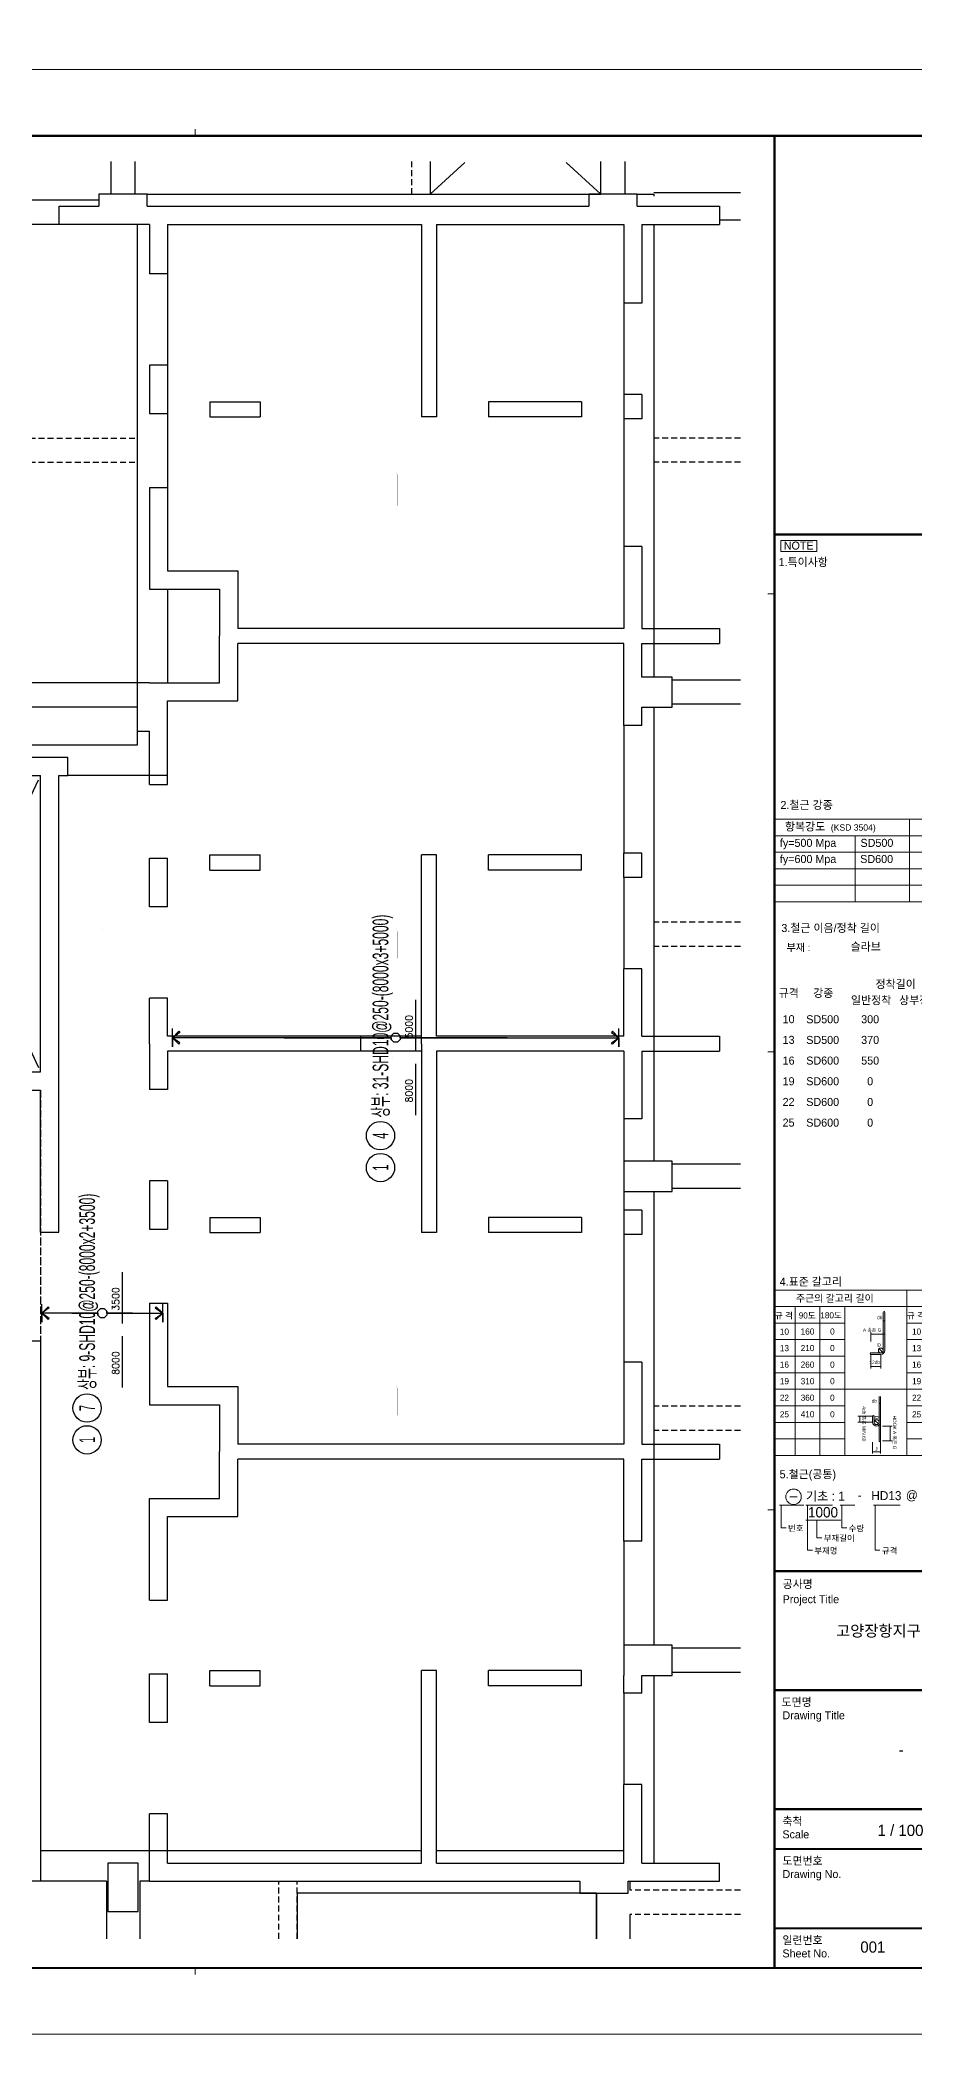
# Model space of a CAD drawing. Header units: millimetres. Extents: x 350420 to 672135, y -312840 to -44390.
# Drawn here: x 446229 to 460681, y -251562 to -218605 of the extents above; entities that cross this region are included whole.
import ezdxf
from ezdxf.enums import TextEntityAlignment as Align

# ---------------------------------------------------------------- set-up
doc = ezdxf.new("R2010")
doc.units = ezdxf.units.MM
doc.header["$LTSCALE"] = 65
for name, pattern in [('HID', [2.5, 2, -0.5]), ('XS-지하주차장$0$DDOT', [14, 12, -1, 0, -1]), ('XS-지하주차장$0$HID', [2.3, 1.5, -0.8])]:
    doc.linetypes.add(name, pattern=pattern)
doc.layers.get('Defpoints').update_dxf_attribs({"color": 145})
for name, color, linetype in [('00', 7, 'Continuous'), ('RP_TAG', 7, 'Continuous'), ('XDIM', 7, 'Continuous'), ('XREBAR', 1, 'Continuous'), ('XS-지하주차장$0$AWG', 5, 'XS-지하주차장$0$HID'), ('XS-지하주차장$0$B', 9, 'XS-지하주차장$0$HID'), ('XS-지하주차장$0$COL', 2, 'Continuous'), ('XS-지하주차장$0$DA', 7, 'XS-지하주차장$0$HID'), ('XS-지하주차장$0$G', 4, 'XS-지하주차장$0$HID'), ('XS-지하주차장$0$OPEN', 9, 'XS-지하주차장$0$DDOT'), ('XS-지하주차장$0$W1', 2, 'Continuous'), ('XS-지하주차장$0$W1-H', 11, 'XS-지하주차장$0$HID')]:
    doc.layers.add(name, color=color, linetype=linetype)
doc.layers.add('XTITLE', color=22, linetype='Continuous', lineweight=0)
doc.styles.add('ARIAL', font='malgun.ttf')
doc.styles.add('HYULL', font='Dotum.ttf')
doc.styles.add('RPWK1', font='arial.ttf', dxfattribs={"bigfont": 'whgtxt.shx'})
doc.styles.add('RPWK2', font='romans.shx', dxfattribs={"bigfont": 'whgtxt.shx'})
doc.styles.add('XRebarSheet', font='Hmkmrhd_0.ttf')
doc.dimstyles.new('NDIM', dxfattribs={"dimtxt": 3, "dimasz": 1.5, "dimexe": 2, "dimexo": 2, "dimgap": 1, "dimtad": 1, "dimdec": 0, "dimdsep": 46, "dimlunit": 6, "dimtxsty": 'ARIAL', "dimblk": 'DOT', "dimcen": 1, "dimclrd": 256, "dimclre": 7, "dimclrt": 3, "dimadec": 0, "dimazin": 0, "dimtfac": 1, "dimtdec": 0, "dimtix": 1, "dimtmove": 2, "dimatfit": 3, "dimldrblk": 'DOT', "dimfxl": 0, "dimtvp": 1, "dimtolj": 1, "dimlwd": -1, "dimlwe": -1, "dimarcsym": 0})

# ---------------------------------------------------------------- blocks, each defined once
blk = doc.blocks.new('_Dot')
at = {"color": 0, "linetype": 'ByBlock', "lineweight": -2}
blk.add_line((-0.5, 0), (-1, 0), dxfattribs=at)
at = {"color": 0, "linetype": 'ByBlock', "const_width": 0.5}
blk.add_lwpolyline([(-0.25, 0, 1), (0.25, 0, 1)], format="xyb", close=True, dxfattribs=at)
blk = doc.blocks.new('*D8')
at = {"color": 7, "transparency": 16777216}
for p, q in [((76172, 19024), (76172, 19045)), ((76217, 19024), (76217, 19045))]:
    blk.add_line(p, q, dxfattribs=at)
at = {"transparency": 16777216}
blk.add_line((76215, 19043), (76174, 19043), dxfattribs=at)
at = {"layer": 'Defpoints', "color": 0, "transparency": 16777216}
for p in [(76172, 19043), (76172, 19022), (76217, 19022)]:
    blk.add_point(p, dxfattribs=at)
at = {"transparency": 16777216, "xscale": 1.5, "yscale": 1.5, "zscale": 1.5, "rotation": 180}
blk.add_blockref('_Dot', (76172, 19043), dxfattribs=at)
at = {"transparency": 16777216, "xscale": 1.5, "yscale": 1.5, "zscale": 1.5}
blk.add_blockref('_Dot', (76217, 19043), dxfattribs=at)
blk = doc.blocks.new('zsdhdbgr')
at = {"layer": 'XS-지하주차장$0$AWG', "color": 5, "linetype": 'ByBlock'}
for p, q in [((26600, 28330), (33900, 28330)), ((34700, 28330), (34975, 28330)), ((34975, 28330), (34975, 28300)), ((26435, 27830), (26435, 20255)), ((34975, 27830), (34975, 20350)), ((26935, 27015), (26935, 25505)), ((34475, 26530), (34475, 25020)), ((26935, 24705), (26935, 23485)), ((34475, 24620), (34475, 22510)), ((26935, 21805), (26935, 20255)), ((34975, 19850), (34975, 12350)), ((26435, 19455), (26435, 19225)), ((34475, 19550), (34475, 17440)), ((26435, 19225), (18375, 19225)), ((26935, 18725), (25285, 18725)), ((34475, 17040), (34475, 15530)), ((34475, 13050), (34475, 12350)), ((34475, 11850), (34475, 11540)), ((34975, 11850), (34975, 4350)), ((34475, 11140), (34475, 9030)), ((34475, 6070), (34475, 4350)), ((34975, 3850), (34975, 750)), ((34475, 3560), (34475, 2050)), ((31130, 950), (24835, 950)), ((34475, 950), (31380, 950)), ((25925, 450), (24835, 450)), ((26635, 450), (26475, 450))]:
    blk.add_line(p, q, dxfattribs=at)
at = {"layer": 'XS-지하주차장$0$B', "color": 5}
for p, q in [((30975, 28330), (30975, 28870)), ((23607.2, 24300), (26435, 24300)), ((36405, 24300), (34975, 24300)), ((23607.2, 23900), (26435, 23900)), ((36405, 23900), (34975, 23900)), ((36405, 16300), (34975, 16300)), ((36405, 15900), (34975, 15900)), ((36405, 8300), (34975, 8300)), ((36405, 7900), (34975, 7900)), ((28775, -500), (28775, 450)), ((29075, -500), (29075, 450)), ((36405, 300), (34575, 300)), ((36405, -100), (34575, -100))]:
    blk.add_line(p, q, dxfattribs=at)
at = {"layer": 'XS-지하주차장$0$COL', "color": 8}
for p, q in [((26600, 28330), (25800, 28330)), ((25800, 28330), (25800, 28130)), ((26600, 28130), (26600, 28330)), ((34700, 28330), (33900, 28330)), ((33900, 28330), (33900, 28130)), ((34700, 28130), (34700, 28330)), ((35275, 20350), (34775, 20350)), ((35275, 19850), (35275, 20350)), ((34775, 19850), (35275, 19850)), ((34475, 4350), (34475, 3850)), ((35275, 4350), (34475, 4350)), ((35275, 3850), (35275, 4350)), ((34775, 3850), (35275, 3850)), ((33750, 450), (33750, 250)), ((34550, 250), (34550, 450)), ((33750, 250), (34550, 250))]:
    blk.add_line(p, q, dxfattribs=at)
blk.add_lwpolyline([(26635, 20255), (26435, 20255), (26435, 19455), (26635, 19455)], dxfattribs=at)
for points in [[(34475, 12350), (34475, 11850), (35275, 11850), (35275, 12350)], [(25950, -50), (26450, -50), (26450, 750), (25950, 750)]]:
    blk.add_lwpolyline(points, close=True, dxfattribs=at)
at = {"layer": 'XS-지하주차장$0$DA', "linetype": 'Continuous'}
for points in [[(31275, 28870), (31275, 28330), (34100, 28330), (34100, 28870)], [(29075, 250), (29075, -500)], [(34025, -500), (34025, 250), (29075, 250)]]:
    blk.add_lwpolyline(points, dxfattribs=at)
at = {"layer": 'XS-지하주차장$0$G', "color": 5, "linetype": 'ByBlock'}
for p, q in [((26000, 28330), (26000, 28870)), ((26400, 28330), (26400, 28870)), ((34100, 28330), (34100, 28870)), ((34500, 28330), (34500, 28870)), ((36405, 28350), (34975, 28350)), ((25800, 28230), (23607.2, 28230)), ((25145, 27830), (23607.2, 27830)), ((36405, 27900), (36060, 27900)), ((26435, 20255), (18375, 20255)), ((36405, 20300), (35275, 20300)), ((26435, 19855), (18375, 19855)), ((36405, 19900), (35275, 19900)), ((36405, 12300), (35275, 12300)), ((36405, 11900), (35275, 11900)), ((36405, 4300), (35275, 4300)), ((36405, 3900), (35275, 3900)), ((25925, 450), (25925, -500)), ((26475, 450), (26475, -500)), ((34575, 450), (34575, 300)), ((34025, 250), (34025, -500)), ((34575, -100), (34575, -500))]:
    blk.add_line(p, q, dxfattribs=at)
at = {"layer": 'XS-지하주차장$0$OPEN'}
for p, q in [((22535, 13825), (24835, 18725)), ((22535, 18725), (24835, 13825))]:
    blk.add_line(p, q, dxfattribs=at)
for points in [[(31275, 28330), (31867.4, 28870)], [(34100, 28330), (33507.6, 28870)]]:
    blk.add_lwpolyline(points, dxfattribs=at)
at = {"layer": 'XS-지하주차장$0$W1', "color": 8}
for p, q in [((25145, 27830), (25145, 28130)), ((25145, 28130), (25800, 28130)), ((26600, 28130), (33900, 28130)), ((34700, 28130), (36060, 28130)), ((36060, 28130), (36060, 27830)), ((26635, 27830), (25145, 27830)), ((26635, 27830), (26635, 27015)), ((26935, 27830), (26935, 27015)), ((26935, 27830), (31130, 27830)), ((31130, 27830), (31130, 24650)), ((31380, 27830), (31380, 24650)), ((31380, 27830), (34475, 27830)), ((34475, 27830), (34475, 26530)), ((34775, 27830), (34775, 26530)), ((34775, 27830), (36060, 27830)), ((26935, 27015), (26635, 27015)), ((34775, 26530), (34475, 26530)), ((26935, 25505), (26635, 25505)), ((26635, 25505), (26635, 24705)), ((26935, 25505), (26935, 24705)), ((27635, 24900), (28465, 24900)), ((27635, 24900), (27635, 24650)), ((28465, 24900), (28465, 24650)), ((33775, 24900), (32240, 24900)), ((32240, 24900), (32240, 24650)), ((33775, 24900), (33775, 24650)), ((34475, 25020), (34475, 24620)), ((34775, 25020), (34475, 25020)), ((34775, 25020), (34775, 24620)), ((26635, 24705), (26935, 24705)), ((27635, 24650), (28465, 24650)), ((31380, 24650), (31130, 24650)), ((33775, 24650), (32240, 24650)), ((34775, 24620), (34475, 24620)), ((26635, 23485), (26935, 23485)), ((26635, 23485), (26635, 21805)), ((26935, 23485), (26935, 22105)), ((34475, 22510), (34475, 21155)), ((34775, 22510), (34475, 22510)), ((34775, 22510), (34775, 21155)), ((26935, 22105), (28095, 22105)), ((28095, 22105), (28095, 21155)), ((26635, 21805), (27795, 21805)), ((27795, 21805), (27795, 21030)), ((34475, 21155), (28095, 21155)), ((34775, 21155), (36060, 21155)), ((36060, 21155), (36060, 20905)), ((27795, 20255), (27795, 21030)), ((34475, 20905), (28095, 20905)), ((28095, 19955), (28095, 20905)), ((34475, 19550), (34475, 20905)), ((34775, 20350), (34775, 20905)), ((34775, 20905), (36060, 20905)), ((26635, 20255), (27795, 20255)), ((26935, 18575), (26935, 19955)), ((26935, 19955), (28095, 19955)), ((34775, 19550), (34775, 19850)), ((26635, 18575), (26635, 19455)), ((34775, 19550), (34475, 19550)), ((16835, 19025), (25285, 19025)), ((25285, 18725), (25285, 19025)), ((22535, 18725), (24835, 18725)), ((24835, 13825), (24835, 18725)), ((25135, 11175), (25135, 18725)), ((25135, 18725), (25285, 18725)), ((26635, 18575), (26935, 18575)), ((26635, 17355), (26935, 17355)), ((26635, 16555), (26635, 17355)), ((26935, 16555), (26935, 17355)), ((27635, 17410), (28465, 17410)), ((27635, 17160), (27635, 17410)), ((27635, 17160), (28465, 17160)), ((28465, 17160), (28465, 17410)), ((31130, 14290), (31130, 17410)), ((31380, 17410), (31130, 17410)), ((31380, 14415), (31380, 17410)), ((33775, 17410), (32240, 17410)), ((32240, 17160), (32240, 17410)), ((33775, 17160), (32240, 17160)), ((33775, 17160), (33775, 17410)), ((34475, 17040), (34475, 17440)), ((34775, 17440), (34475, 17440)), ((34775, 17040), (34775, 17440)), ((34775, 17040), (34475, 17040)), ((26935, 16555), (26635, 16555)), ((34775, 15530), (34475, 15530)), ((34475, 14415), (34475, 15530)), ((34775, 14415), (34775, 15530)), ((26935, 15045), (26635, 15045)), ((26635, 14290), (26635, 15045)), ((26935, 14415), (26935, 15045)), ((26635, 14290), (26635, 13535)), ((30130, 14415), (26935, 14415)), ((30130, 14165), (30130, 14415)), ((31130, 14290), (31130, 11170)), ((34475, 14415), (31380, 14415)), ((34775, 14415), (36060, 14415)), ((36060, 14415), (36060, 14165)), ((30130, 14165), (26935, 14165)), ((26935, 14165), (26935, 13535)), ((34475, 14165), (31380, 14165)), ((31380, 14165), (31380, 11170)), ((34475, 14165), (34475, 13050)), ((34775, 14165), (34775, 13050)), ((34775, 14165), (36060, 14165)), ((22235, 13525), (24835, 13525)), ((22535, 13825), (24835, 13825)), ((24835, 11175), (24835, 13525)), ((26935, 13535), (26635, 13535)), ((34775, 13050), (34475, 13050)), ((26935, 12025), (26635, 12025)), ((26635, 12025), (26635, 11225)), ((26935, 12025), (26935, 11225)), ((34475, 11540), (34475, 11140)), ((34775, 11540), (34475, 11540)), ((34775, 11540), (34775, 11140)), ((26635, 11225), (26935, 11225)), ((27635, 11420), (28465, 11420)), ((27635, 11420), (27635, 11170)), ((28465, 11420), (28465, 11170)), ((33775, 11420), (32240, 11420)), ((32240, 11420), (32240, 11170)), ((33775, 11420), (33775, 11170)), ((24835, 11175), (25135, 11175)), ((27635, 11170), (28465, 11170)), ((31380, 11170), (31130, 11170)), ((33775, 11170), (32240, 11170)), ((34775, 11140), (34475, 11140)), ((26635, 10005), (26935, 10005)), ((26635, 10005), (26635, 8325)), ((26935, 10005), (26935, 8625)), ((24835, 9375), (23835, 9375)), ((24835, 9375), (24835, 450)), ((34475, 9030), (34475, 7675)), ((34775, 9030), (34475, 9030)), ((34775, 9030), (34775, 7675)), ((26935, 8625), (28095, 8625)), ((28095, 8625), (28095, 7675)), ((26635, 8325), (27795, 8325)), ((27795, 8325), (27795, 7550)), ((34475, 7675), (28095, 7675)), ((34775, 7675), (36060, 7675)), ((36060, 7675), (36060, 7425)), ((27795, 6775), (27795, 7550)), ((34475, 7425), (28095, 7425)), ((28095, 6475), (28095, 7425)), ((34475, 6070), (34475, 7425)), ((34775, 6070), (34775, 7425)), ((34775, 7425), (36060, 7425)), ((26635, 5095), (26635, 6775)), ((26635, 6775), (27795, 6775)), ((26935, 5095), (26935, 6475)), ((26935, 6475), (28095, 6475)), ((34775, 6070), (34475, 6070)), ((26635, 5095), (26935, 5095)), ((26635, 3875), (26935, 3875)), ((26635, 3075), (26635, 3875)), ((26935, 3075), (26935, 3875)), ((27635, 3930), (28465, 3930)), ((27635, 3680), (27635, 3930)), ((27635, 3680), (28465, 3680)), ((28465, 3680), (28465, 3930)), ((31130, 750), (31130, 3930)), ((31380, 3930), (31130, 3930)), ((31380, 750), (31380, 3930)), ((33775, 3930), (32240, 3930)), ((32240, 3680), (32240, 3930)), ((33775, 3680), (32240, 3680)), ((33775, 3680), (33775, 3930)), ((34475, 3560), (34475, 3850)), ((34775, 3560), (34775, 3850)), ((34775, 3560), (34475, 3560)), ((26935, 3075), (26635, 3075)), ((34775, 2050), (34475, 2050)), ((34475, 750), (34475, 2050)), ((34775, 750), (34775, 2050)), ((26935, 1565), (26635, 1565)), ((26635, 450), (26635, 1565)), ((26935, 750), (26935, 1565)), ((26935, 750), (31130, 750)), ((31380, 750), (34475, 750)), ((34775, 750), (36060, 750)), ((36060, 450), (36060, 750)), ((24835, 450), (24535, 450)), ((26635, 450), (33750, 450)), ((34550, 450), (36060, 450))]:
    blk.add_line(p, q, dxfattribs=at)
at = {"layer": 'XS-지하주차장$0$W1', "color": 1, "linetype": 'HID'}
blk.add_lwpolyline([(24835, 13525), (24835, 9375)], dxfattribs=at)
at = {"layer": 'XS-지하주차장$0$W1-H', "color": 8, "linetype": 'ByBlock'}
for p, q in [((25145, 28130), (25800, 28130)), ((25145, 27830), (25145, 28130)), ((26600, 28330), (25800, 28330)), ((25800, 28330), (25800, 28130)), ((26600, 28130), (26600, 28330)), ((26600, 28130), (33900, 28130)), ((34700, 28330), (33900, 28330)), ((33900, 28330), (33900, 28130)), ((34700, 28130), (34700, 28330)), ((34700, 28130), (36060, 28130)), ((36060, 28130), (36060, 27830)), ((26635, 27830), (25145, 27830)), ((26635, 27830), (26635, 27015)), ((26935, 27830), (26935, 27015)), ((26935, 27830), (31130, 27830)), ((31130, 27830), (31130, 24650)), ((31380, 27830), (31380, 24650)), ((31380, 27830), (34475, 27830)), ((34475, 27830), (34475, 26530)), ((34775, 27830), (34775, 26530)), ((34775, 27830), (36060, 27830)), ((26935, 27015), (26635, 27015)), ((34775, 26530), (34475, 26530)), ((26935, 25505), (26635, 25505)), ((26635, 25505), (26635, 24705)), ((26935, 25505), (26935, 24705)), ((27635, 24900), (28465, 24900)), ((27635, 24900), (27635, 24650)), ((28465, 24900), (28465, 24650)), ((33775, 24900), (32240, 24900)), ((32240, 24900), (32240, 24650)), ((33775, 24900), (33775, 24650)), ((34475, 25020), (34475, 24620)), ((34775, 25020), (34475, 25020)), ((34775, 25020), (34775, 24620)), ((26635, 24705), (26935, 24705)), ((27635, 24650), (28465, 24650)), ((31380, 24650), (31130, 24650)), ((33775, 24650), (32240, 24650)), ((34775, 24620), (34475, 24620)), ((26635, 23485), (26935, 23485)), ((26635, 23485), (26635, 21805)), ((26935, 23485), (26935, 22105)), ((34475, 22510), (34475, 21155)), ((34775, 22510), (34475, 22510)), ((34775, 22510), (34775, 21155)), ((26935, 22105), (28095, 22105)), ((28095, 22105), (28095, 21155)), ((26635, 21805), (27795, 21805)), ((27795, 21805), (27795, 21030)), ((34475, 21155), (28095, 21155)), ((34775, 21155), (36060, 21155)), ((36060, 21155), (36060, 20905)), ((27795, 20255), (27795, 21030)), ((34475, 20905), (28095, 20905)), ((28095, 19955), (28095, 20905)), ((34475, 19550), (34475, 20905)), ((34775, 20350), (34775, 20905)), ((34775, 20905), (36060, 20905)), ((26635, 20255), (26435, 20255)), ((26435, 20255), (26435, 19455)), ((26635, 20255), (27795, 20255)), ((35275, 20350), (34775, 20350)), ((35275, 19850), (35275, 20350)), ((26935, 18575), (26935, 19955)), ((26935, 19955), (28095, 19955)), ((34775, 19550), (34775, 19850)), ((34775, 19850), (35275, 19850)), ((26435, 19455), (26635, 19455)), ((26635, 18575), (26635, 19455)), ((34775, 19550), (34475, 19550)), ((16835, 19025), (25285, 19025)), ((25285, 18725), (25285, 19025)), ((22535, 18725), (24835, 18725)), ((24835, 13825), (24835, 18725)), ((25135, 11175), (25135, 18725)), ((25135, 18725), (25285, 18725)), ((26635, 18575), (26935, 18575)), ((26635, 17355), (26935, 17355)), ((26635, 16555), (26635, 17355)), ((26935, 16555), (26935, 17355)), ((27635, 17410), (28465, 17410)), ((27635, 17160), (27635, 17410)), ((27635, 17160), (28465, 17160)), ((28465, 17160), (28465, 17410)), ((31130, 14415), (31130, 17410)), ((31380, 17410), (31130, 17410)), ((31380, 14415), (31380, 17410)), ((33775, 17410), (32240, 17410)), ((32240, 17160), (32240, 17410)), ((33775, 17160), (32240, 17160)), ((33775, 17160), (33775, 17410)), ((34475, 17040), (34475, 17440)), ((34775, 17440), (34475, 17440)), ((34775, 17040), (34775, 17440)), ((34775, 17040), (34475, 17040)), ((26935, 16555), (26635, 16555)), ((34775, 15530), (34475, 15530)), ((34475, 14415), (34475, 15530)), ((34775, 14415), (34775, 15530)), ((26935, 15045), (26635, 15045)), ((26635, 14290), (26635, 15045)), ((26935, 14415), (26935, 15045)), ((26635, 14290), (26635, 13535)), ((31130, 14415), (26935, 14415)), ((34475, 14415), (31380, 14415)), ((34775, 14415), (36060, 14415)), ((36060, 14415), (36060, 14165)), ((31130, 14165), (26935, 14165)), ((26935, 14165), (26935, 13535)), ((31130, 14165), (31130, 11170)), ((34475, 14165), (31380, 14165)), ((31380, 14165), (31380, 11170)), ((34475, 14165), (34475, 13050)), ((34775, 14165), (34775, 13050)), ((34775, 14165), (36060, 14165)), ((22235, 13525), (24835, 13525)), ((22535, 13825), (24835, 13825)), ((24835, 11175), (24835, 13525)), ((26935, 13535), (26635, 13535)), ((34775, 13050), (34475, 13050)), ((34475, 12350), (34475, 11850)), ((35275, 12350), (34475, 12350)), ((35275, 11850), (35275, 12350)), ((26935, 12025), (26635, 12025)), ((26635, 12025), (26635, 11225)), ((26935, 12025), (26935, 11225)), ((34475, 11850), (35275, 11850)), ((34475, 11540), (34475, 11140)), ((34775, 11540), (34475, 11540)), ((34775, 11540), (34775, 11140)), ((26635, 11225), (26935, 11225)), ((27635, 11420), (28465, 11420)), ((27635, 11420), (27635, 11170)), ((28465, 11420), (28465, 11170)), ((33775, 11420), (32240, 11420)), ((32240, 11420), (32240, 11170)), ((33775, 11420), (33775, 11170)), ((24835, 11175), (25135, 11175)), ((27635, 11170), (28465, 11170)), ((31380, 11170), (31130, 11170)), ((33775, 11170), (32240, 11170)), ((34775, 11140), (34475, 11140)), ((26635, 10005), (26935, 10005)), ((26635, 10005), (26635, 8325)), ((26935, 10005), (26935, 8625)), ((24835, 9375), (23835, 9375)), ((24835, 9375), (24835, 450)), ((34475, 9030), (34475, 7675)), ((34775, 9030), (34475, 9030)), ((34775, 9030), (34775, 7675)), ((26935, 8625), (28095, 8625)), ((28095, 8625), (28095, 7675)), ((26635, 8325), (27795, 8325)), ((27795, 8325), (27795, 7550)), ((34475, 7675), (28095, 7675)), ((34775, 7675), (36060, 7675)), ((36060, 7675), (36060, 7425)), ((27795, 6775), (27795, 7550)), ((34475, 7425), (28095, 7425)), ((28095, 6475), (28095, 7425)), ((34475, 6070), (34475, 7425)), ((34775, 6070), (34775, 7425)), ((34775, 7425), (36060, 7425)), ((26635, 5095), (26635, 6775)), ((26635, 6775), (27795, 6775)), ((26935, 5095), (26935, 6475)), ((26935, 6475), (28095, 6475)), ((34775, 6070), (34475, 6070)), ((26635, 5095), (26935, 5095)), ((35275, 4350), (34475, 4350)), ((34475, 4350), (34475, 3850)), ((35275, 3850), (35275, 4350)), ((26635, 3875), (26935, 3875)), ((26635, 3075), (26635, 3875)), ((26935, 3075), (26935, 3875)), ((27635, 3930), (28465, 3930)), ((27635, 3680), (27635, 3930)), ((27635, 3680), (28465, 3680)), ((28465, 3680), (28465, 3930)), ((31130, 750), (31130, 3930)), ((31380, 3930), (31130, 3930)), ((31380, 750), (31380, 3930)), ((32240, 3680), (32240, 3930)), ((33775, 3930), (32240, 3930)), ((33775, 3680), (32240, 3680)), ((33775, 3680), (33775, 3930)), ((34475, 3560), (34475, 3850)), ((34775, 3560), (34775, 3850)), ((34775, 3850), (35275, 3850)), ((34775, 3560), (34475, 3560)), ((26935, 3075), (26635, 3075)), ((34775, 2050), (34475, 2050)), ((34475, 750), (34475, 2050)), ((34775, 750), (34775, 2050)), ((26935, 1565), (26635, 1565)), ((26635, 450), (26635, 1565)), ((26935, 750), (26935, 1565)), ((26450, 750), (25950, 750)), ((25950, 750), (25950, -50)), ((26450, -50), (26450, 750)), ((26935, 750), (31130, 750)), ((31380, 750), (34475, 750)), ((34775, 750), (36060, 750)), ((36060, 450), (36060, 750)), ((24835, 450), (24535, 450)), ((26635, 450), (33750, 450)), ((33750, 450), (33750, 250)), ((34550, 450), (36060, 450)), ((34550, 250), (34550, 450)), ((33750, 250), (34550, 250)), ((25950, -50), (26450, -50))]:
    blk.add_line(p, q, dxfattribs=at)
blk = doc.blocks.new('*U1966', base_point=(447010.0001, -240980.6709))
at = {"layer": 'RP_TAG', "color": 0, "linetype": 'Continuous', "ltscale": 100}
for centre in [(447010.000936, -241214.6709), (447010.002842, -241741.1709)]:
    blk.add_circle(centre, 234, dxfattribs=at)
at = {"layer": 'RP_TAG', "color": 0, "linetype": 'Continuous', "ltscale": 100, "style": 'RPWK1', "width": 0.55}
blk.add_text('상부: 9-SHD10@250-(8000x2+3500)', height=260, rotation=90.0002104601, dxfattribs=at).set_placement((447009.99984, -240915.6709), align=Align.MIDDLE_LEFT)
at = {"layer": 'RP_TAG', "color": 0, "linetype": 'Continuous', "ltscale": 100, "style": 'RPWK1', "width": 0.5}
blk.add_text('7', height=260, rotation=90.0002104619, dxfattribs=at).set_placement((447010.000936, -241214.6709), align=Align.MIDDLE_CENTER)
at = {"layer": 'RP_TAG', "color": 0, "linetype": 'Continuous', "ltscale": 100, "style": 'RPWK1', "oblique": 359.9999999951, "width": 0.5}
blk.add_text('1', height=260, rotation=90.0002104552, dxfattribs=at).set_placement((447010.002842, -241741.1709), align=Align.MIDDLE_CENTER)
blk = doc.blocks.new('*U1967', base_point=(451860.0001, -236480.5518))
at = {"layer": 'RP_TAG', "color": 0, "linetype": 'Continuous', "ltscale": 100}
for centre in [(451860.000936, -236714.5518), (451860.002842, -237241.0518)]:
    blk.add_circle(centre, 234, dxfattribs=at)
at = {"layer": 'RP_TAG', "color": 0, "linetype": 'Continuous', "ltscale": 100, "style": 'RPWK1', "oblique": 359.9999999948, "width": 0.55}
blk.add_text('상부: 31-SHD10@250-(8000x3+5000)', height=260, rotation=90.000210454, dxfattribs=at).set_placement((451859.99984, -236415.5518), align=Align.MIDDLE_LEFT)
at = {"layer": 'RP_TAG', "color": 0, "linetype": 'Continuous', "ltscale": 100, "style": 'RPWK1', "width": 0.5}
for s, p in [('4', (451860.000936, -236714.5518)), ('1', (451860.002842, -237241.0518))]:
    blk.add_text(s, height=260, rotation=90.0002104619, dxfattribs=at).set_placement(p, align=Align.MIDDLE_CENTER)
blk = doc.blocks.new('dhs_sheet2e')
h = blk.add_hatch(color=256)
edge = h.paths.add_edge_path()
edge.add_line((76299, 21797), (76299, 20646.2))
edge.add_arc((76224.2, 20646.2), 74.7, -90, 0, ccw=False)
edge.add_line((76224.2, 20571.5), (75925.3, 20571.5))
edge.add_arc((75925.3, 20549.1), 22.4, 90, 270)
edge.add_line((75925.3, 20526.7), (76224.2, 20526.7))
edge.add_arc((76224.2, 20646.2), 119.6, 270, 360)
edge.add_line((76343.8, 20646.2), (76343.8, 21797))
edge.add_arc((76321.4, 21797), 22.4, 0, 180)
h = blk.add_hatch(color=256)
h.paths.add_polyline_path([(76216.8, 18481.2, -0.2277351), (76172, 18387.9), (76172, 17913.3, 1), (76216.8, 17913.3)])
h.paths.add_polyline_path([(76216.8, 19258.4, 1), (76172, 19258.4), (76172, 18481.2, -0.1833618), (76153.2, 18431.7, -0.6790836), (76150.1, 18423.9, -0.2067221), (76146.9, 18425.3, -0.6466922), (76022.6, 18481.2), (76022.6, 18660.6, 1), (75977.7, 18660.6), (75977.7, 18481.2, 1), (76216.8, 18481.2)])
h.paths.add_polyline_path([(76153.2, 18431.7, -0.0300135), (76146.9, 18425.3, 0.2067221), (76150.1, 18423.9, 0.6790836)], flags=17)
at = {"color": 7}
for p, q in [((55508.9, 57331.7), (55508.9, 57531.5)), ((73013.1, 43498.2), (72813.3, 43498.2)), ((73013.1, 36694), (81003.6, 36694)), ((73013.1, 36194.6), (81003.6, 36194.6)), ((75452.6, 36194.6), (75452.6, 34197)), ((77085.8, 36694), (77085.8, 34197)), ((73013.1, 35695.2), (81003.6, 35695.2)), ((73013.1, 35195.8), (81003.6, 35195.8)), ((73013.1, 34696.4), (81003.6, 34696.4)), ((73013.1, 34197), (81003.6, 34197)), ((73013.1, 29664.7), (72813.3, 29664.7)), ((76343.8, 20916), (76343.8, 21141.7)), ((75953.1, 18660.6), (75532.2, 18660.6)), ((75953.1, 18481.2), (75532.2, 18481.2)), ((76270.6, 18361.7), (76562.3, 18361.7)), ((75977.7, 17876.9), (75977.7, 17530.5)), ((76216.8, 17876.9), (76216.8, 17530.5)), ((76270.6, 17913.3), (76562.3, 17913.3)), ((73013.1, 15831.2), (72813.3, 15831.2)), ((73477.6, 16230.5), (73697, 16230.5)), ((55508.9, 1997.6), (55508.9, 1797.9))]:
    blk.add_line(p, q, dxfattribs=at)
at = {"color": 7, "ltscale": 2}
for p, q in [((73013.1, 22471.6), (81003.6, 22471.6)), ((77008.3, 22471.6), (77008.3, 17477.6)), ((73013.1, 21972.2), (81003.6, 21972.2)), ((73637.3, 21972.2), (73637.3, 17477.6)), ((74386.4, 21972.2), (74386.4, 17477.6)), ((75135.6, 21972.2), (75135.6, 17477.6)), ((73013.1, 21472.8), (75135.6, 21472.8)), ((77008.3, 21472.8), (79130.8, 21472.8)), ((75135.6, 19475.2), (77008.3, 19475.2)), ((73013.1, 17477.6), (81003.6, 17477.6))]:
    blk.add_line(p, q, dxfattribs=at)
for p, q in [((76299, 21797), (76299, 20646.2)), ((76343.8, 21797), (76343.8, 20646.2)), ((75925.3, 20571.5), (76224.2, 20571.5)), ((76224.2, 20526.7), (75925.3, 20526.7)), ((76277.1, 20593.4), (76171.4, 20699.1)), ((76172, 19258.4), (76172, 18481.2)), ((76216.8, 19258.4), (76216.8, 18481.2)), ((75592.1, 18659.1), (75592.1, 18482.7)), ((75977.7, 18660.6), (75977.7, 18481.2)), ((76022.6, 18660.6), (76022.6, 18481.2)), ((76150.1, 18428.4), (76044.4, 18534.1)), ((76502.4, 18360.2), (76502.4, 17914.8)), ((76215.3, 17590.4), (75979.2, 17590.4))]:
    blk.add_line(p, q)
at = {"color": 1}
for p, q in [((75925.3, 20916), (75925.3, 21199.6)), ((75926.8, 21139.7), (76342.3, 21139.7)), ((76299, 21501), (76299, 21548.4)), ((76342.3, 21546.4), (76300.5, 21546.4)), ((76343.8, 21501), (76343.8, 21548.4)), ((75925.3, 20500.1), (75925.3, 20098.9)), ((76224.2, 20500.1), (76224.2, 20098.9)), ((76222.7, 20158.9), (75926.8, 20158.9))]:
    blk.add_line(p, q, dxfattribs=at)
at = {"color": 4}
for p, q in [((76172, 18387.9), (76172, 17913.3)), ((76216.8, 18481.2), (76216.8, 17913.3))]:
    blk.add_line(p, q, dxfattribs=at)
at = {"color": 1, "ltscale": 2}
for p, q in [((73160.8, 15979.6), (73897.2, 15979.6)), ((73217.3, 15979.6), (73217.3, 15288.3)), ((73955, 15979.6), (74769.1, 15979.6)), ((74011.5, 15979.6), (74011.5, 14611.4)), ((74992, 15979.6), (75438.1, 15979.6)), ((75048.5, 15979.6), (75048.5, 15288.3)), ((75998.4, 15979.6), (76812.5, 15979.6)), ((76054.9, 15979.6), (76054.9, 14611.4)), ((73217.3, 15288.3), (73361.3, 15288.3)), ((73955, 15525.5), (75020.4, 15525.5)), ((74296, 15525.5), (74296, 14991.1)), ((75048.5, 15288.3), (75192.5, 15288.3)), ((74011.5, 14611.4), (74155.5, 14611.4)), ((74296, 14991.1), (74440, 14991.1)), ((76054.9, 14611.4), (76198.9, 14611.4))]:
    blk.add_line(p, q, dxfattribs=at)
at = {"color": 30}
for p, q in [((73013.1, 6791.9), (81003.6, 6791.9)), ((73013.1, 5593.3), (81003.6, 5593.3)), ((73013.1, 3196.2), (81003.6, 3196.2))]:
    blk.add_line(p, q, dxfattribs=at)
at = {"color": 7}
for points in [[(84000, 0), (84000, 59329.4), (0, 59329.4), (0, 0)], [(73208.2, 45108.5), (74292.8, 45108.5), (74292.8, 44775), (73208.2, 44775)]]:
    blk.add_lwpolyline(points, close=True, dxfattribs=at)
at = {"color": 30, "const_width": 64.9}
blk.add_lwpolyline([(81003.6, 57331.7), (2996.4, 57331.7), (2996.4, 1997.6), (81003.6, 1997.6)], close=True, dxfattribs=at)
at = {"color": 30}
for points, const_width in [([(73013.1, 1997.6), (73013.1, 57331.7)], 64.9), ([(73013.1, 45291.6), (81003.6, 45291.6)], 64.9), ([(73013.1, 37482.7), (81003.6, 37482.7)], 1.25), ([(73013.1, 13983.4), (81003.6, 13983.4)], 64.9), ([(73013.1, 10387.6), (81003.6, 10387.6)], 64.9), ([(73013.1, 6791.9), (81003.6, 6791.9)], 64.9), ([(73013.1, 5593.3), (81003.6, 5593.3)], 64.9), ([(73013.1, 3196.2), (81003.6, 3196.2)], 64.9)]:
    blk.add_lwpolyline(points, dxfattribs=dict(at, const_width=const_width))
at = {"ltscale": 2, "const_width": 1.25}
for points in [[(73013.1, 36694), (73013.1, 34197)], [(73013.1, 33114.4), (73013.1, 32518)], [(73013.1, 31595.4), (73013.1, 23480)]]:
    blk.add_lwpolyline(points, dxfattribs=at)
at = {"color": 7, "const_width": 1.25}
for points in [[(73013.1, 33114.4), (81003.6, 33114.4)], [(75010.7, 32518), (75010.7, 33114.4)], [(77008.3, 33114.4), (77008.3, 32518)], [(73013.1, 32518), (81003.6, 32518)], [(73013.1, 31920), (81003.6, 31920)], [(73839.2, 31920), (73839.2, 23480)], [(75231.7, 31920), (75231.7, 23480)], [(75231.7, 31445.6), (81003.6, 31445.6)], [(76674.7, 31445.6), (76674.7, 23480)], [(73013.1, 30971.1), (81003.6, 30971.1)], [(73013.1, 30346.9), (81003.6, 30346.9)], [(73013.1, 29722.6), (81003.6, 29722.6)], [(73013.1, 29098.3), (81003.6, 29098.3)], [(73013.1, 28474.1), (81003.6, 28474.1)], [(73013.1, 27849.8), (81003.6, 27849.8)], [(73013.1, 27225.6), (81003.6, 27225.6)], [(73013.1, 26601.3), (81003.6, 26601.3)], [(73013.1, 25977.1), (81003.6, 25977.1)], [(73013.1, 25352.8), (81003.6, 25352.8)], [(73013.1, 24728.5), (81003.6, 24728.5)], [(73013.1, 24104.3), (81003.6, 24104.3)], [(73013.1, 23480), (81003.6, 23480)]]:
    blk.add_lwpolyline(points, dxfattribs=at)
at = {"color": 7, "ltscale": 2, "const_width": 1.25}
blk.add_lwpolyline([(77008.3, 32518), (77008.3, 33114.4)], dxfattribs=at)
at = {"color": 4}
for centre in [(76224.2, 20646.2), (76097.3, 18481.2)]:
    blk.add_circle(centre, 74.7, dxfattribs=at)
for centre in [(76171.4, 20699.1), (76277.1, 20593.4), (76044.4, 18534.1), (76150.1, 18428.4)]:
    blk.add_circle(centre, 4.48)
at = {"color": 7, "linetype": 'Continuous'}
blk.add_circle((73588.4, 16228.7), 234.1, dxfattribs=at).dxf.unprotected_set("ltscale", 0)
for centre, radius, start, end in [((76321.4, 21797), 22.4, 0, 180), ((75925.3, 20549.1), 22.4, 90, 270), ((76224.2, 20646.2), 119.6, 270, 0), ((76224.2, 20646.2), 74.7, 270, 0), ((76000.1, 18660.6), 22.4, 0, 180), ((76097.3, 18481.2), 119.6, 180, 0), ((76097.3, 18481.2), 74.7, 180, 0)]:
    blk.add_arc(centre, radius, start, end)
at = {"color": 4}
blk.add_arc((76194.4, 17913.3), 22.4, 180, 0, dxfattribs=at)
at = {"color": 1, "rotation": 180}
for p, xscale, yscale, zscale in [((75925.3, 21139.7), 11.98573127229489, 11.98573127229489, 11.98573127229489), ((76299, 21546.4), 1.5, 1.5, 1.5), ((75925.3, 20158.9), 11.98573127229489, 11.98573127229489, 11.98573127229489)]:
    blk.add_blockref('_Dot', p, dxfattribs=dict(at, xscale=xscale, yscale=yscale, zscale=zscale))
at = {"color": 1}
for p, xscale, yscale, zscale in [((76343.8, 21546.4), 1.5, 1.5, 1.5), ((76343.8, 21139.7), 1.498216409036861, 1.498216409036861, 1.498216409036861), ((76224.2, 20158.9), 11.98573127229489, 11.98573127229489, 11.98573127229489)]:
    blk.add_blockref('_Dot', p, dxfattribs=dict(at, xscale=xscale, yscale=yscale, zscale=zscale))
at = {"xscale": 11.98573127229489, "yscale": 11.98573127229489, "zscale": 11.98573127229489}
for p, rotation in [((75592.1, 18660.6), 90), ((75592.1, 18481.2), 270), ((76502.4, 18361.7), 90), ((75977.7, 17590.4), 180), ((76502.4, 17913.3), 270)]:
    blk.add_blockref('_Dot', p, dxfattribs=dict(at, rotation=rotation))
blk.add_blockref('_Dot', (76216.8, 17590.4), dxfattribs=at)
at = {"color": 7, "style": 'XRebarSheet'}
for s, height, p in [('1.특이사항', 242.71, (73135.9, 44335.3)), ('NOTE', 242.71, (73292, 44833.7)), ('2.철근 강종', 242.71, (73193, 37000.1)), ('3.철근 이음/정착 길이', 242.711, (73219.2, 33284.8)), ('4.표준 갈고리', 242.71, (73168.2, 22602.8)), ('5.철근(공통)', 242.71, (73167, 16788))]:
    blk.add_text(s, height=height, dxfattribs=at).set_placement(p)
at = {"color": 3}
for s, height, style, p in [('항복강도', 242.71, 'XRebarSheet', (73329, 36346.4)), ('(KSD 3504)', 194.17, 'XRebarSheet', (74714.3, 36344.3)), ('부재 :', 220, 'XRebarSheet', (73378.9, 32707.9)), ('규격', 242.71, 'XRebarSheet', (73138.4, 31320.7)), ('강종', 242.71, 'XRebarSheet', (74182, 31320.7)), ('주근의 갈고리 길이', 217.47, 'XRebarSheet', (73661.6, 22115.7)), ('규 격', 184.85, 'XRebarSheet', (73024.7, 21609.3)), ('90도', 184.85, 'XRebarSheet', (73743.9, 21612.7)), ('180도', 184.85, 'XRebarSheet', (74396.5, 21618.3)), ('규 격', 184.85, 'XRebarSheet', (77015.8, 21609.3)), ('기초 : 1', 271.84, 'HYULL', (73958.2, 16112.5)), ('-', 271.8, 'HYULL', (75524.6, 16143.6)), ('HD13', 271.84, 'HYULL', (75937.6, 16126.4)), ('@', 271.8, 'HYULL', (76981.9, 16143.6)), ('번호', 181.22, 'XRebarSheet', (73421.4, 15184.8)), ('부재길이', 181.22, 'XRebarSheet', (74500.1, 14887.6)), ('수량', 181.22, 'XRebarSheet', (75252.6, 15184.8)), ('부재명', 181.22, 'XRebarSheet', (74215.6, 14507.8)), ('규격', 181.22, 'XRebarSheet', (76259, 14507.8))]:
    blk.add_text(s, height=height, dxfattribs=dict(at, style=style)).set_placement(p)
at = {"style": 'HYULL'}
for s, height, p in [('db', 104.88, (76110.6, 21591.3)), ('A 혹은 G', 104.88, (75682.6, 21210.1)), ('D', 104.9, (76121.8, 20758.8)), ('12db', 104.88, (75877.3, 20236.3)), ('db', 104.88, (75947.2, 19073.7)), ('J', 104.9, (76052.4, 17620.3))]:
    blk.add_text(s, height=height, dxfattribs=at).set_placement(p)
for s, height, p in [('4db 혹은 MIN.60', 104.875, (75662.8, 18959.9)), ('HOOK A 혹은 G', 104.875, (76588.8, 18683)), ('D', 104.9, (76045.4, 18676.8))]:
    blk.add_text(s, height=height, rotation=270, dxfattribs=at).set_placement(p)
at = {"color": 3, "linetype": 'Continuous', "style": 'HYULL'}
e = blk.add_text('1000', height=312.13, dxfattribs=at)
e.set_placement((74023.5, 15760.5), align=Align.MIDDLE_LEFT)
e.dxf.unprotected_set("ltscale", 0)
at = {"color": 7, "style": 'XRebarSheet'}
for s, height, p in [('공사명', 241.63, (73259, 13591.6)), ('Project Title', 241.632, (73259, 13135.1)), ('도면명', 241.63, (73225, 10028.1)), ('Drawing Title', 241.632, (73252.8, 9628.5)), ('Scale', 241.63, (73252.8, 6032.8)), ('축척', 241.63, (73252.8, 6432.3)), ('도면번호', 241.63, (73252.8, 5233.8)), ('Drawing No.', 241.632, (73252.8, 4834.2)), ('Sheet No.', 241.63, (73252.8, 2437.1)), ('일련번호', 241.63, (73252.8, 2836.6))]:
    blk.add_text(s, height=height, dxfattribs=at).set_placement(p, align=Align.MIDDLE_LEFT)
dim = blk.add_linear_dim(base=(76172, 19043.3), p1=(76216.8, 19021.8), p2=(76172, 19021.8), text=' ', dimstyle='NDIM')
dim.commit()
dim.dimension.update_dxf_attribs({"geometry": '*D8', "text_midpoint": (76194.4, 19043.3)})
blk = doc.blocks.new('zdfhsdtfs')
at = {"color": 7, "ltscale": 2}
for p, q in [((36507, 10487), (37568, 10487)), ((38504, 10487), (39565, 10487)), ((36507, 10237), (37568, 10237)), ((36507, 9987), (37568, 9987)), ((38504, 10237), (39565, 10237)), ((38504, 9987), (39565, 9987)), ((36507, 9738), (37568, 9738)), ((38504, 9738), (39565, 9738)), ((36507, 9488), (37568, 9488)), ((38504, 9488), (39565, 9488)), ((36507, 9238), (37568, 9238)), ((38504, 9238), (39565, 9238)), ((36507, 8988), (37568, 8988)), ((38504, 8988), (39565, 8988))]:
    blk.add_line(p, q, dxfattribs=at)
at = {"color": 255, "xscale": 0.5, "yscale": 0.5, "zscale": 0.5}
blk.add_blockref('dhs_sheet2e', (0, 0), dxfattribs=at)
at = {"color": 3, "style": 'XRebarSheet'}
for s, height, p in [('fy=500 Mpa', 121.4, (36587, 17928)), ('fy=600 Mpa', 121.4, (36587, 17684)), ('SD600', 121.4, (37801, 17684)), ('SD500', 121.4, (37805, 17928)), ('슬라브', 121.4, (37656, 16360)), ('001', 169.9, (37802, 1230))]:
    blk.add_text(s, height=height, dxfattribs=at).set_placement(p)
for s, height, p in [('일반정착', 121.4, (37965, 15612)), ('정착길이', 121.4, (38336, 15856)), ('상부정착', 121.4, (38693, 15612)), ('10', 121.4, (36719, 15326)), ('SD500', 121.4, (37234, 15325)), ('300', 121.4, (37951, 15325)), ('13', 121.4, (36719, 15014)), ('SD500', 121.4, (37234, 15013)), ('370', 121.4, (37951, 15013)), ('16', 121.4, (36719, 14701)), ('SD600', 121.4, (37234, 14701)), ('550', 121.4, (37951, 14701)), ('19', 121.4, (36719, 14389)), ('SD600', 121.4, (37234, 14389)), ('0', 121, (37951, 14389)), ('22', 121.4, (36719, 14077)), ('SD600', 121.4, (37234, 14076)), ('0', 121, (37951, 14076)), ('25', 121.4, (36719, 13765)), ('SD600', 121.4, (37234, 13764)), ('0', 121, (37951, 13764)), ('10', 92.4, (36656, 10609)), ('160', 92.4, (37005, 10610)), ('0', 92.4, (37380, 10610)), ('10', 92.4, (38653, 10609)), ('13', 92.4, (36656, 10359)), ('210', 92.4, (37005, 10360)), ('0', 92.4, (37380, 10360)), ('13', 92.4, (38653, 10359)), ('16', 92.4, (36656, 10110)), ('260', 92.4, (37005, 10110)), ('0', 92.4, (37380, 10110)), ('16', 92.4, (38653, 10110)), ('22', 92.4, (36656, 9610)), ('19', 92.4, (36656, 9860)), ('310', 92.4, (37005, 9860)), ('360', 92.4, (37005, 9611)), ('0', 92.4, (37380, 9860)), ('0', 92.4, (37380, 9611)), ('22', 92.4, (38653, 9610)), ('19', 92.4, (38653, 9860)), ('25', 92.4, (36656, 9360)), ('410', 92.4, (37005, 9361)), ('0', 92.4, (37380, 9361)), ('25', 92.4, (38653, 9360))]:
    blk.add_text(s, height=height, dxfattribs=at).set_placement(p, align=Align.MIDDLE_CENTER)
for s, p in [('고양장항지구 A-1BL', (38424, 6092)), ('-', (38417, 4295)), ('1 / 100', (38409, 3080))]:
    blk.add_text(s, height=170, dxfattribs=at).set_placement(p, align=Align.MIDDLE)

msp = doc.modelspace()

# ---------------------------------------------------------------- linework, layer by layer
at = {"layer": 'RP_TAG', "color": 250, "linetype": 'Continuous', "ltscale": 100}
for p, q in [((452055, -235422.6), (452055, -235422.6)), ((452055, -236480.6), (452055, -236480.6)), ((447205, -239922.7), (447205, -239922.7)), ((447205, -240980.7), (447205, -240980.7))]:
    msp.add_line(p, q, dxfattribs=at)
at = {"layer": 'RP_TAG', "color": 1, "linetype": 'Continuous', "ltscale": 100}
for points in [[(452445, -235318.6), (452445, -234471.3)], [(452445, -236376.5), (452445, -235529.2)], [(447595, -239818.7), (447595, -238971.4)], [(447595, -240876.7), (447595, -240029.3)]]:
    msp.add_lwpolyline(points, dxfattribs=at)
at = {"layer": 'XDIM', "color": 4, "linetype": 'Continuous'}
for points in [[(450265, -235095), (452035, -235095), (452035, -235126.1), (452035, -235064), (452078.9, -235020), (452141.1, -235020), (452185, -235064), (452185, -235126.1), (452141.1, -235170), (452078.9, -235170), (452035, -235126.1), (452035, -235095), (450265, -235095), (450265, -235095), (448420, -235095), (448526.1, -234989), (448542.9, -235009), (448420, -235095), (448526.1, -235201.1), (448542.9, -235181.1), (448420, -235095), (448420, -235245), (448420, -234945)], [(453955, -235095), (452185, -235095), (452185, -235064), (452185, -235126.1), (452141.1, -235170), (452078.9, -235170), (452035, -235126.1), (452035, -235064), (452078.9, -235020), (452141.1, -235020), (452185, -235064), (452185, -235095), (453955, -235095), (453955, -235095), (455800, -235095), (455693.9, -235201.1), (455677.1, -235181.1), (455800, -235095), (455693.9, -234989), (455677.1, -235009), (455800, -235095), (455800, -235245), (455800, -234945)], [(446760, -239647.5), (447185, -239647.5), (447185, -239678.6), (447185, -239616.5), (447228.9, -239572.5), (447291.1, -239572.5), (447335, -239616.5), (447335, -239678.6), (447291.1, -239722.5), (447228.9, -239722.5), (447185, -239678.6), (447185, -239647.5), (446760, -239647.5), (446760, -239647.5), (446260, -239647.5), (446366.1, -239541.5), (446382.9, -239561.5), (446260, -239647.5), (446366.1, -239753.6), (446382.9, -239733.6), (446260, -239647.5), (446260, -239797.5), (446260, -239497.5)], [(447760, -239647.5), (447335, -239647.5), (447335, -239616.5), (447335, -239678.6), (447291.1, -239722.5), (447228.9, -239722.5), (447185, -239678.6), (447185, -239616.5), (447228.9, -239572.5), (447291.1, -239572.5), (447335, -239616.5), (447335, -239647.5), (447760, -239647.5), (447760, -239647.5), (448260, -239647.5), (448153.9, -239753.6), (448137.1, -239733.6), (448260, -239647.5), (448153.9, -239541.5), (448137.1, -239561.5), (448260, -239647.5), (448260, -239797.5), (448260, -239497.5)]]:
    msp.add_lwpolyline(points, dxfattribs=at).dxf.unprotected_set("ltscale", 0)
at = {"layer": 'XREBAR', "color": 30, "linetype": 'Continuous', "const_width": 1}
for points in [[(452135, -226305), (452135, -226305), (452135, -225785), (452131.7, -225772.5), (452122.5, -225763.4), (452110, -225760), (452110, -221305), (452110, -221305)], [(452135, -233785), (452135, -233785), (452135, -233335), (452131.7, -233322.5), (452122.5, -233313.4), (452110, -233310), (452110, -225785), (452110, -225785)], [(447285, -233910), (447285, -233910), (447285, -233335), (447281.7, -233322.5), (447272.5, -233313.4), (447260, -233310), (447260, -230410), (447260, -230410)], [(447285, -241335), (447285, -241335), (447285, -240885), (447281.7, -240872.5), (447272.5, -240863.4), (447260, -240860), (447260, -233335), (447260, -233335)], [(452135, -241335), (452135, -241335), (452135, -240885), (452131.7, -240872.5), (452122.5, -240863.4), (452110, -240860), (452110, -233335), (452110, -233335)], [(441190, -237265), (441190, -237105), (446730, -237105), (446730, -237105)], [(443590, -239235), (443590, -239235), (444190, -239235), (444202.5, -239231.7), (444211.7, -239222.5), (444215, -239210), (446590, -239210), (446590, -239210)], [(447260, -248885), (447260, -248885), (447260, -240885), (447260, -240885)], [(452110, -248885), (452110, -248885), (452110, -240885), (452110, -240885)]]:
    msp.add_lwpolyline(points, dxfattribs=at).dxf.unprotected_set("ltscale", 0)

# ---------------------------------------------------------------- block references
at = {"layer": '00'}
msp.add_blockref('zsdhdbgr', (421405, -249485), dxfattribs=at)
at = {"layer": 'RP_TAG', "color": 30, "linetype": 'Continuous', "ltscale": 2.02768e-317}
for name, p in [('*U1967', (451860, -236480.6)), ('*U1966', (447010, -240980.7))]:
    msp.add_blockref(name, p, dxfattribs=at)
at = {"layer": 'XTITLE', "color": 2, "xscale": 1.094399995910547, "yscale": 1.094399995910547, "zscale": 1.094399995910547}
for p in [(418420.9, -219096.8), (418420.9, -251561.8)]:
    msp.add_blockref('zdfhsdtfs', p, dxfattribs=at)

# ---------------------------------------------------------------- texts
at = {"layer": 'RP_TAG', "color": 2, "linetype": 'Continuous', "ltscale": 100, "style": 'RPWK2'}
for s, p in [('5000', (452422.2, -234913.5)), ('8000', (452422.2, -235971.5)), ('3500', (447572.2, -239413.7)), ('8000', (447572.2, -240471.6))]:
    msp.add_text(s, height=113.24, rotation=90.00021, dxfattribs=at).set_placement(p, align=Align.BOTTOM_CENTER)

doc.saveas('drawing.dxf')
